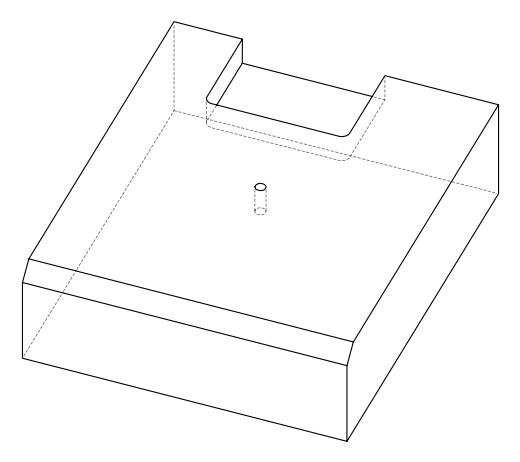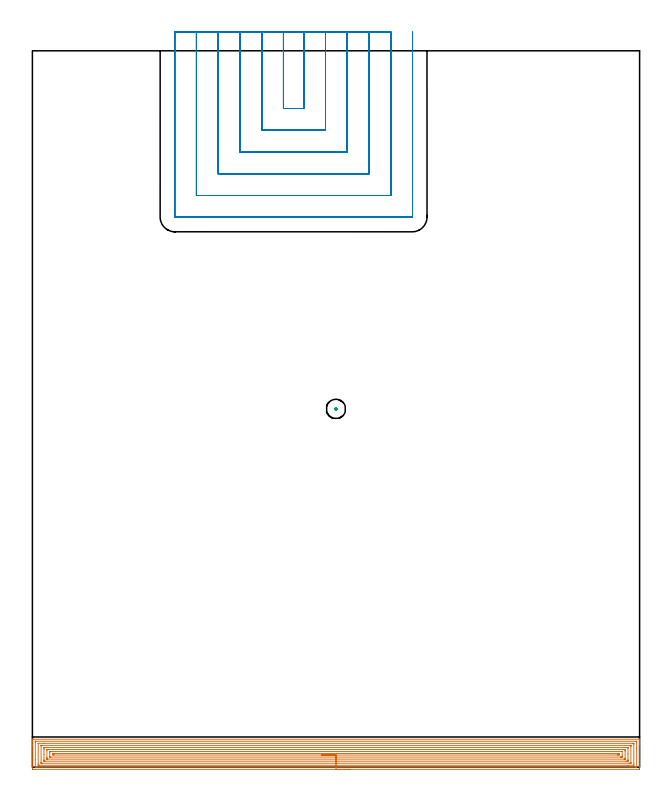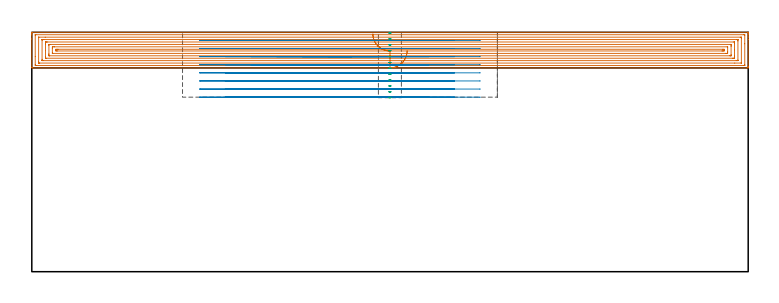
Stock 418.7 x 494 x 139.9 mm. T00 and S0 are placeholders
(PLAN: 3 operations, 2 tool changes, 68.2 min)
(1 AREA_MILL | FG_CHAMFER_SURFACE | UGT0205_001 | 27.07 min | 90571 mm3)
(2 MILL_SLOT | SLOT_PARTIAL_RECTANGULAR | UGT0201_094 | Follow Part, ap 5, ae 75% | 40.76 min | 868683 mm3)
(3 MILL_BLIND_HOLE_FROM_SOLID_MATERIAL | STEP1POCKET | NXT0201_011 | Spiral | 0.33 min | 5436 mm3)
(TOOL UGT0205_001 | Chamfer Mill 20 x 3 x 45 deg. | D20 FL50 Z2)
(TOOL UGT0201_094 | End mill 20 mm | D20 FL38 Z4)
(TOOL NXT0201_011 | ENDMILL 12mm [2P460-1200-NA 1630] | D12 FL38 Z6)
(OP 1 AREA_MILL)
G17 G21 G94 G90
T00 M6
G54
G17 G0 G90 X219.35 Y-1.5 S1061 M3
G43 Z149.9 H0
Z129.1
G94 G1 X219.312 Z128.228 F250.
X219.198 Z127.364
X219.009 Z126.512
X218.747 Z125.68
X218.413 Z124.874
X218.01 Z124.1
X217.542 Z123.364
X217.01 Z122.672
X216.421 Z122.029
X215.778 Z121.44
X215.086 Z120.908
X214.35 Z120.44
X213.576 Z120.037
X212.77 Z119.703
X211.938 Z119.441
X211.086 Z119.252
X210.222 Z119.138
X209.35 Z119.1
X0.626
X0.323 Y-1.497 Z119.102
X0.01 Y-1.492 Z119.106
X0. Y-1.175 Z119.423
Y15.408 Z136.004
Y17.816 Z138.411
Y18.529 Z139.128
Y18.826 Z139.426
X0.007 Y19.243 Z139.835
X0.01 Y19.304 Z139.895
X0.175 Y19.3 Z139.9
X418.521
X418.691 Y19.297 Z139.888
X418.694 Y19.281 Z139.872
X418.697 Y19.242 Z139.833
X418.7 Y18.826 Z139.426
Y18.528 Z139.128
Y17.816 Z138.411
Y16.568 Z137.165
Y15.141 Z135.736
Y-0.64 Z119.958
X418.698 Y-0.907 Z119.69
X418.693 Y-1.492 Z119.106
X418.663 Y-1.494 Z119.104
X418.074 Y-1.5 Z119.1
X209.35
Y-0.086 Z120.514
X2.413 Y-0.085 Z120.515
X2.343 Y-0.084 Z120.516
X2.203 Y-0.079 Z120.521
X2.01 Y-0.068 Z120.532
X2.008 Y-0.016 Z120.584
X2.001 Y0.395 Z120.995
X2. Y5.197 Z125.797
Y17.336 Z137.936
X2.004 Y17.816 Z138.416
X2.007 Y17.866 Z138.466
X2.008 Y17.874 Z138.474
X2.04 Y17.879 Z138.479
X2.132 Y17.882 Z138.482
X2.273 Y17.885 Z138.485
X2.343 Y17.886 Z138.486
X416.287 Y17.885 Z138.485
X416.357 Y17.884 Z138.484
X416.497 Y17.879 Z138.479
X416.69 Y17.868 Z138.468
X416.692 Y17.816 Z138.416
X416.698 Y17.405 Z138.005
X416.7 Y12.603 Z133.203
Y0.464 Z121.064
X416.696 Y-0.016 Z120.584
X416.693 Y-0.066 Z120.534
X416.692 Y-0.074 Z120.526
X416.661 Y-0.079 Z120.521
X416.568 Y-0.082 Z120.518
X416.427 Y-0.085 Z120.515
X416.357 Y-0.086 Z120.514
X209.35
Y1.328 Z121.928
X4.641 Y1.329 Z121.929
X4.201 Y1.33 Z121.93
X4.055 Y1.332 Z121.932
X4.011 Y1.335 Z121.935
X4.005 Y1.433 Z122.033
X4.001 Y1.567 Z122.167
X4. Y1.768 Z122.368
Y1.968 Z122.568
X4.001 Y16.232 Z136.832
X4.01 Y16.433 Z137.033
X4.017 Y16.465 Z137.065
X4.037 Y16.468 Z137.068
X4.091 Y16.47 Z137.07
X7.836 Y16.471 Z137.071
X414.059
X414.499 Y16.47 Z137.07
X414.645 Y16.467 Z137.067
X414.689 Y16.465 Z137.065
X414.695 Y16.367 Z136.967
X414.698 Y16.233 Z136.833
X414.7 Y16.032 Z136.632
Y15.832 Z136.432
X414.699 Y1.568 Z122.168
X414.69 Y1.367 Z121.967
X414.683 Y1.334 Z121.934
X414.663 Y1.332 Z121.932
X414.609 Y1.329 Z121.929
X410.847 Y1.328 Z121.928
X209.35
Y2.743 Z123.343
X6.799
X6.061 Y2.748 Z123.348
X6.02 Y2.749 Z123.349
X6.01 Y2.757 Z123.357
X6.007 Y2.781 Z123.381
X6.003 Y2.889 Z123.489
X6.001 Y3.106 Z123.706
X6. Y3.54 Z124.14
X6.001 Y14.69 Z135.29
X6.003 Y14.91 Z135.51
X6.007 Y15.019 Z135.619
X6.01 Y15.044 Z135.644
X6.023 Y15.05 Z135.65
X6.078 Y15.053 Z135.653
X6.883 Y15.057 Z135.657
X6.967
X411.901
X412.639 Y15.052 Z135.652
X412.68 Y15.05 Z135.65
X412.69 Y15.043 Z135.643
X412.693 Y15.019 Z135.619
X412.697 Y14.911 Z135.511
X412.699 Y14.694 Z135.294
X412.7 Y14.26 Z134.86
X412.699 Y3.11 Z123.71
X412.697 Y2.89 Z123.49
X412.693 Y2.781 Z123.381
X412.69 Y2.756 Z123.356
X412.677 Y2.749 Z123.349
X412.623 Y2.747 Z123.347
X411.817 Y2.743 Z123.343
X411.733
X209.35
Y4.157 Z124.757
X8.671 Y4.158 Z124.758
X8.059 Y4.161 Z124.761
X8.022 Y4.164 Z124.764
X8.01 Y4.169 Z124.769
X8.004 Y4.216 Z124.816
X8.002 Y4.442 Z125.042
X8. Y5.111 Z125.711
Y8.677 Z129.277
Y12.244 Z132.844
Y13.135 Z133.735
X8.002 Y13.358 Z133.958
X8.006 Y13.525 Z134.125
X8.01 Y13.607 Z134.207
X8.024 Y13.636 Z134.236
X8.099 Y13.638 Z134.238
X8.386 Y13.642 Z134.242
X8.671 Y13.643 Z134.243
X9.279
X410.029 Y13.642 Z134.242
X410.641 Y13.639 Z134.239
X410.677 Y13.636 Z134.236
X410.69 Y13.631 Z134.231
X410.696 Y13.584 Z134.184
X410.698 Y13.358 Z133.958
X410.7 Y12.689 Z133.289
Y9.123 Z129.723
Y5.556 Z126.156
Y4.665 Z125.265
X410.698 Y4.442 Z125.042
X410.694 Y4.275 Z124.875
X410.69 Y4.193 Z124.793
X410.676 Y4.164 Z124.764
X410.601 Y4.162 Z124.762
X410.314 Y4.158 Z124.758
X410.029 Y4.157 Z124.757
X409.421
X209.35
Y5.571 Z126.171
X10.459 Y5.572 Z126.172
X10.219 Y5.573 Z126.173
X10.079 Y5.576 Z126.176
X10.017 Y5.578 Z126.178
X10.01 Y5.612 Z126.212
X10.003 Y5.788 Z126.388
X10.001 Y6.225 Z126.825
X10. Y6.683 Z127.283
X10.001 Y11.575 Z132.175
X10.003 Y12.029 Z132.629
X10.01 Y12.184 Z132.784
X10.017 Y12.222 Z132.822
X10.049 Y12.224 Z132.824
X10.131 Y12.226 Z132.826
X10.459 Y12.228 Z132.828
X10.697 Y12.229 Z132.829
X408.241 Y12.228 Z132.828
X408.481 Y12.227 Z132.827
X408.621 Y12.224 Z132.824
X408.683 Y12.222 Z132.822
X408.69 Y12.188 Z132.788
X408.697 Y12.012 Z132.612
X408.699 Y11.575 Z132.175
X408.7 Y11.117 Z131.717
X408.699 Y6.225 Z126.825
X408.697 Y5.771 Z126.371
X408.69 Y5.616 Z126.216
X408.683 Y5.577 Z126.177
X408.651 Y5.576 Z126.176
X408.569 Y5.574 Z126.174
X408.241 Y5.572 Z126.172
X408.004 Y5.571 Z126.171
X209.35
Y6.985 Z127.585
X12.246 Y6.986 Z127.586
X12.115 Y6.988 Z127.588
X12.028 Y6.992 Z127.592
X12.009 Y6.994 Z127.594
X12.006 Y7.006 Z127.606
X12.003 Y7.035 Z127.635
X12.001 Y7.117 Z127.717
Y10.036 Z130.636
X12.008 Y10.683 Z131.283
X12.01 Y10.8 Z131.4
X12.121 Y10.808 Z131.408
X12.246 Y10.81 Z131.41
X13.009 Y10.814 Z131.414
X13.14 Y10.815 Z131.415
X406.454 Y10.814 Z131.414
X406.585 Y10.812 Z131.412
X406.672 Y10.808 Z131.408
X406.691 Y10.806 Z131.406
X406.694 Y10.794 Z131.394
X406.697 Y10.765 Z131.365
X406.699 Y10.683 Z131.283
Y7.764 Z128.364
X406.692 Y7.117 Z127.717
X406.69 Y7. Z127.6
X406.579 Y6.992 Z127.592
X406.454 Y6.99 Z127.59
X405.692 Y6.986 Z127.586
X405.56 Y6.985 Z127.585
X209.35
Y8.4 Z129.
X14.928
X14.534 Y8.401 Z129.001
X14.034 Y8.407 Z129.007
X14.003 Y8.9 Z129.5
X14.002 Y8.932 Z129.532
X14.034 Y9.393 Z129.993
X14.429 Y9.398 Z129.998
X14.928 Y9.4 Z130.
X15.32
X403.772
X404.166 Y9.399 Z129.999
X404.666 Y9.393 Z129.993
X404.697 Y8.9 Z129.5
X404.698 Y8.868 Z129.468
X404.666 Y8.407 Z129.007
X404.271 Y8.402 Z129.002
X403.772 Y8.4 Z129.
X403.38 Y8.399 Z128.999
X209.35 Y8.4 Z129.
X208.478 Z129.038
X207.614 Z129.151
X206.762 Z129.34
X205.93 Z129.603
X205.124 Z129.936
X204.35 Z130.339
X203.614 Z130.808
X202.922 Z131.339
X202.279 Z131.928
X201.69 Z132.572
X201.158 Z133.264
X200.69 Z134.
X200.287 Z134.773
X199.953 Z135.579
X199.691 Z136.411
X199.502 Z137.263
X199.388 Z138.128
X199.35 Z139.
G0 Z149.9
M5
M2
(OP 2 MILL_SLOT)
G17 G21 G94 G90
T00 M6
G54
G17 G0 G90 X173.1 Y507. S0 M3
G43 Z149.9 H0
Z135.162
G94 G1 Y504. F250.
Y454.2 F500.
X187.1
Y504.
Y507. F250.
X158.1
Y504.
Y439.2 F500.
X202.1
Y504.
Y507. F250.
X143.1
Y504.
Y424.2 F500.
X217.1
Y504.
Y507. F250.
X128.1
Y504.
Y409.2 F500.
X232.1
Y504.
Y507. F250.
X113.1
Y504.
Y394.2 F500.
X247.1
Y504.
Y507. F250.
X98.1
Y504.
Y379.4 F500.
G3 X98.3 Y379.2 R0.2
G1 X261.9
G3 X262.1 Y379.4 R0.2
G1 Y504.
Y507. F250.
G0 X173.1 Z130.425
G1 Y504.
Y454.2 F500.
X187.1
Y504.
Y507. F250.
X158.1
Y504.
Y439.2 F500.
X202.1
Y504.
Y507. F250.
X143.1
Y504.
Y424.2 F500.
X217.1
Y504.
Y507. F250.
X128.1
Y504.
Y409.2 F500.
X232.1
Y504.
Y507. F250.
X113.1
Y504.
Y394.2 F500.
X247.1
Y504.
Y507. F250.
X98.1
Y504.
Y379.4 F500.
G3 X98.3 Y379.2 R0.2
G1 X261.9
G3 X262.1 Y379.4 R0.2
G1 Y504.
Y507. F250.
G0 X173.1 Z125.687
G1 Y504.
Y454.2 F500.
X187.1
Y504.
Y507. F250.
X158.1
Y504.
Y439.2 F500.
X202.1
Y504.
Y507. F250.
X143.1
Y504.
Y424.2 F500.
X217.1
Y504.
Y507. F250.
X128.1
Y504.
Y409.2 F500.
X232.1
Y504.
Y507. F250.
X113.1
Y504.
Y394.2 F500.
X247.1
Y504.
Y507. F250.
X98.1
Y504.
Y379.4 F500.
G3 X98.3 Y379.2 R0.2
G1 X261.9
G3 X262.1 Y379.4 R0.2
G1 Y504.
Y507. F250.
G0 X173.1 Z120.95
G1 Y504.
Y454.2 F500.
X187.1
Y504.
Y507. F250.
X158.1
Y504.
Y439.2 F500.
X202.1
Y504.
Y507. F250.
X143.1
Y504.
Y424.2 F500.
X217.1
Y504.
Y507. F250.
X128.1
Y504.
Y409.2 F500.
X232.1
Y504.
Y507. F250.
X113.1
Y504.
Y394.2 F500.
X247.1
Y504.
Y507. F250.
X98.1
Y504.
Y379.4 F500.
G3 X98.3 Y379.2 R0.2
G1 X261.9
G3 X262.1 Y379.4 R0.2
G1 Y504.
Y507. F250.
G0 X173.1 Z116.212
G1 Y504.
Y454.2 F500.
X187.1
Y504.
Y507. F250.
X158.1
Y504.
Y439.2 F500.
X202.1
Y504.
Y507. F250.
X143.1
Y504.
Y424.2 F500.
X217.1
Y504.
Y507. F250.
X128.1
Y504.
Y409.2 F500.
X232.1
Y504.
Y507. F250.
X113.1
Y504.
Y394.2 F500.
X247.1
Y504.
Y507. F250.
X98.1
Y504.
Y379.4 F500.
G3 X98.3 Y379.2 R0.2
G1 X261.9
G3 X262.1 Y379.4 R0.2
G1 Y504.
Y507. F250.
G0 X173.1 Z111.475
G1 Y504.
Y454.2 F500.
X187.1
Y504.
Y507. F250.
X158.1
Y504.
Y439.2 F500.
X202.1
Y504.
Y507. F250.
X143.1
Y504.
Y424.2 F500.
X217.1
Y504.
Y507. F250.
X128.1
Y504.
Y409.2 F500.
X232.1
Y504.
Y507. F250.
X113.1
Y504.
Y394.2 F500.
X247.1
Y504.
Y507. F250.
X98.1
Y504.
Y379.4 F500.
G3 X98.3 Y379.2 R0.2
G1 X261.9
G3 X262.1 Y379.4 R0.2
G1 Y504.
Y507. F250.
G0 X173.1 Z106.737
G1 Y504.
Y454.2 F500.
X187.1
Y504.
Y507. F250.
X158.1
Y504.
Y439.2 F500.
X202.1
Y504.
Y507. F250.
X143.1
Y504.
Y424.2 F500.
X217.1
Y504.
Y507. F250.
X128.1
Y504.
Y409.2 F500.
X232.1
Y504.
Y507. F250.
X113.1
Y504.
Y394.2 F500.
X247.1
Y504.
Y507. F250.
X98.1
Y504.
Y379.4 F500.
G3 X98.3 Y379.2 R0.2
G1 X261.9
G3 X262.1 Y379.4 R0.2
G1 Y504.
Y507. F250.
G0 X173.1 Z102.
G1 Y504.
Y454.2 F500.
X187.1
Y504.
Y507. F250.
X158.1
Y504.
Y439.2 F500.
X202.1
Y504.
Y507. F250.
X143.1
Y504.
Y424.2 F500.
X217.1
Y504.
Y507. F250.
X128.1
Y504.
Y409.2 F500.
X232.1
Y504.
Y507. F250.
X113.1
Y504.
Y394.2 F500.
X247.1
Y504.
Y507. F250.
X98.1
Y504.
Y379.4 F500.
G3 X98.3 Y379.2 R0.2
G1 X261.9
G3 X262.1 Y379.4 R0.2
G1 Y504.
Y507. F250.
G0 Z149.9
M5
M2
(OP 3 MILL_BLIND_HOLE_FROM_SOLID_MATERIAL)
G17 G21 G94 G90
T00 M6
G54
G17 G0 G90 X209.3 Y247. S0 M3
G43 Z149.9 H1
Z139.467
G94 G3 X209.65 Y247.35 R0.35 F250.
X209.3 Y247.7 R0.35
X208.6 Y247. R0.7
X209.3 Y247.7 R-0.7
X208.95 Y247.35 R0.35
X209.3 Y247. R0.35
G0 Z136.033
G3 X209.65 Y247.35 R0.35
X209.3 Y247.7 R0.35
X208.6 Y247. R0.7
X209.3 Y247.7 R-0.7
X208.95 Y247.35 R0.35
X209.3 Y247. R0.35
G0 Z132.6
G3 X209.65 Y247.35 R0.35
X209.3 Y247.7 R0.35
X208.6 Y247. R0.7
X209.3 Y247.7 R-0.7
X208.95 Y247.35 R0.35
X209.3 Y247. R0.35
G0 Z129.167
G3 X209.65 Y247.35 R0.35
X209.3 Y247.7 R0.35
X208.6 Y247. R0.7
X209.3 Y247.7 R-0.7
X208.95 Y247.35 R0.35
X209.3 Y247. R0.35
G0 Z125.733
G3 X209.65 Y247.35 R0.35
X209.3 Y247.7 R0.35
X208.6 Y247. R0.7
X209.3 Y247.7 R-0.7
X208.95 Y247.35 R0.35
X209.3 Y247. R0.35
G0 Z122.3
G3 X209.65 Y247.35 R0.35
X209.3 Y247.7 R0.35
X208.6 Y247. R0.7
X209.3 Y247.7 R-0.7
X208.95 Y247.35 R0.35
X209.3 Y247. R0.35
G0 Z118.867
G3 X209.65 Y247.35 R0.35
X209.3 Y247.7 R0.35
X208.6 Y247. R0.7
X209.3 Y247.7 R-0.7
X208.95 Y247.35 R0.35
X209.3 Y247. R0.35
G0 Z115.433
G3 X209.65 Y247.35 R0.35
X209.3 Y247.7 R0.35
X208.6 Y247. R0.7
X209.3 Y247.7 R-0.7
X208.95 Y247.35 R0.35
X209.3 Y247. R0.35
G0 Z112.
G3 X209.65 Y247.35 R0.35
X209.3 Y247.7 R0.35
X208.6 Y247. R0.7
X209.3 Y247.7 R-0.7
X208.95 Y247.35 R0.35
X209.3 Y247. R0.35
G0 Z108.567
G3 X209.65 Y247.35 R0.35
X209.3 Y247.7 R0.35
X208.6 Y247. R0.7
X209.3 Y247.7 R-0.7
X208.95 Y247.35 R0.35
X209.3 Y247. R0.35
G0 Z105.133
G3 X209.65 Y247.35 R0.35
X209.3 Y247.7 R0.35
X208.6 Y247. R0.7
X209.3 Y247.7 R-0.7
X208.95 Y247.35 R0.35
X209.3 Y247. R0.35
G0 Z101.7
G3 X209.65 Y247.35 R0.35
X209.3 Y247.7 R0.35
X208.6 Y247. R0.7
X209.3 Y247.7 R-0.7
X208.95 Y247.35 R0.35
X209.3 Y247. R0.35
G0 Z149.9
M5
M2
